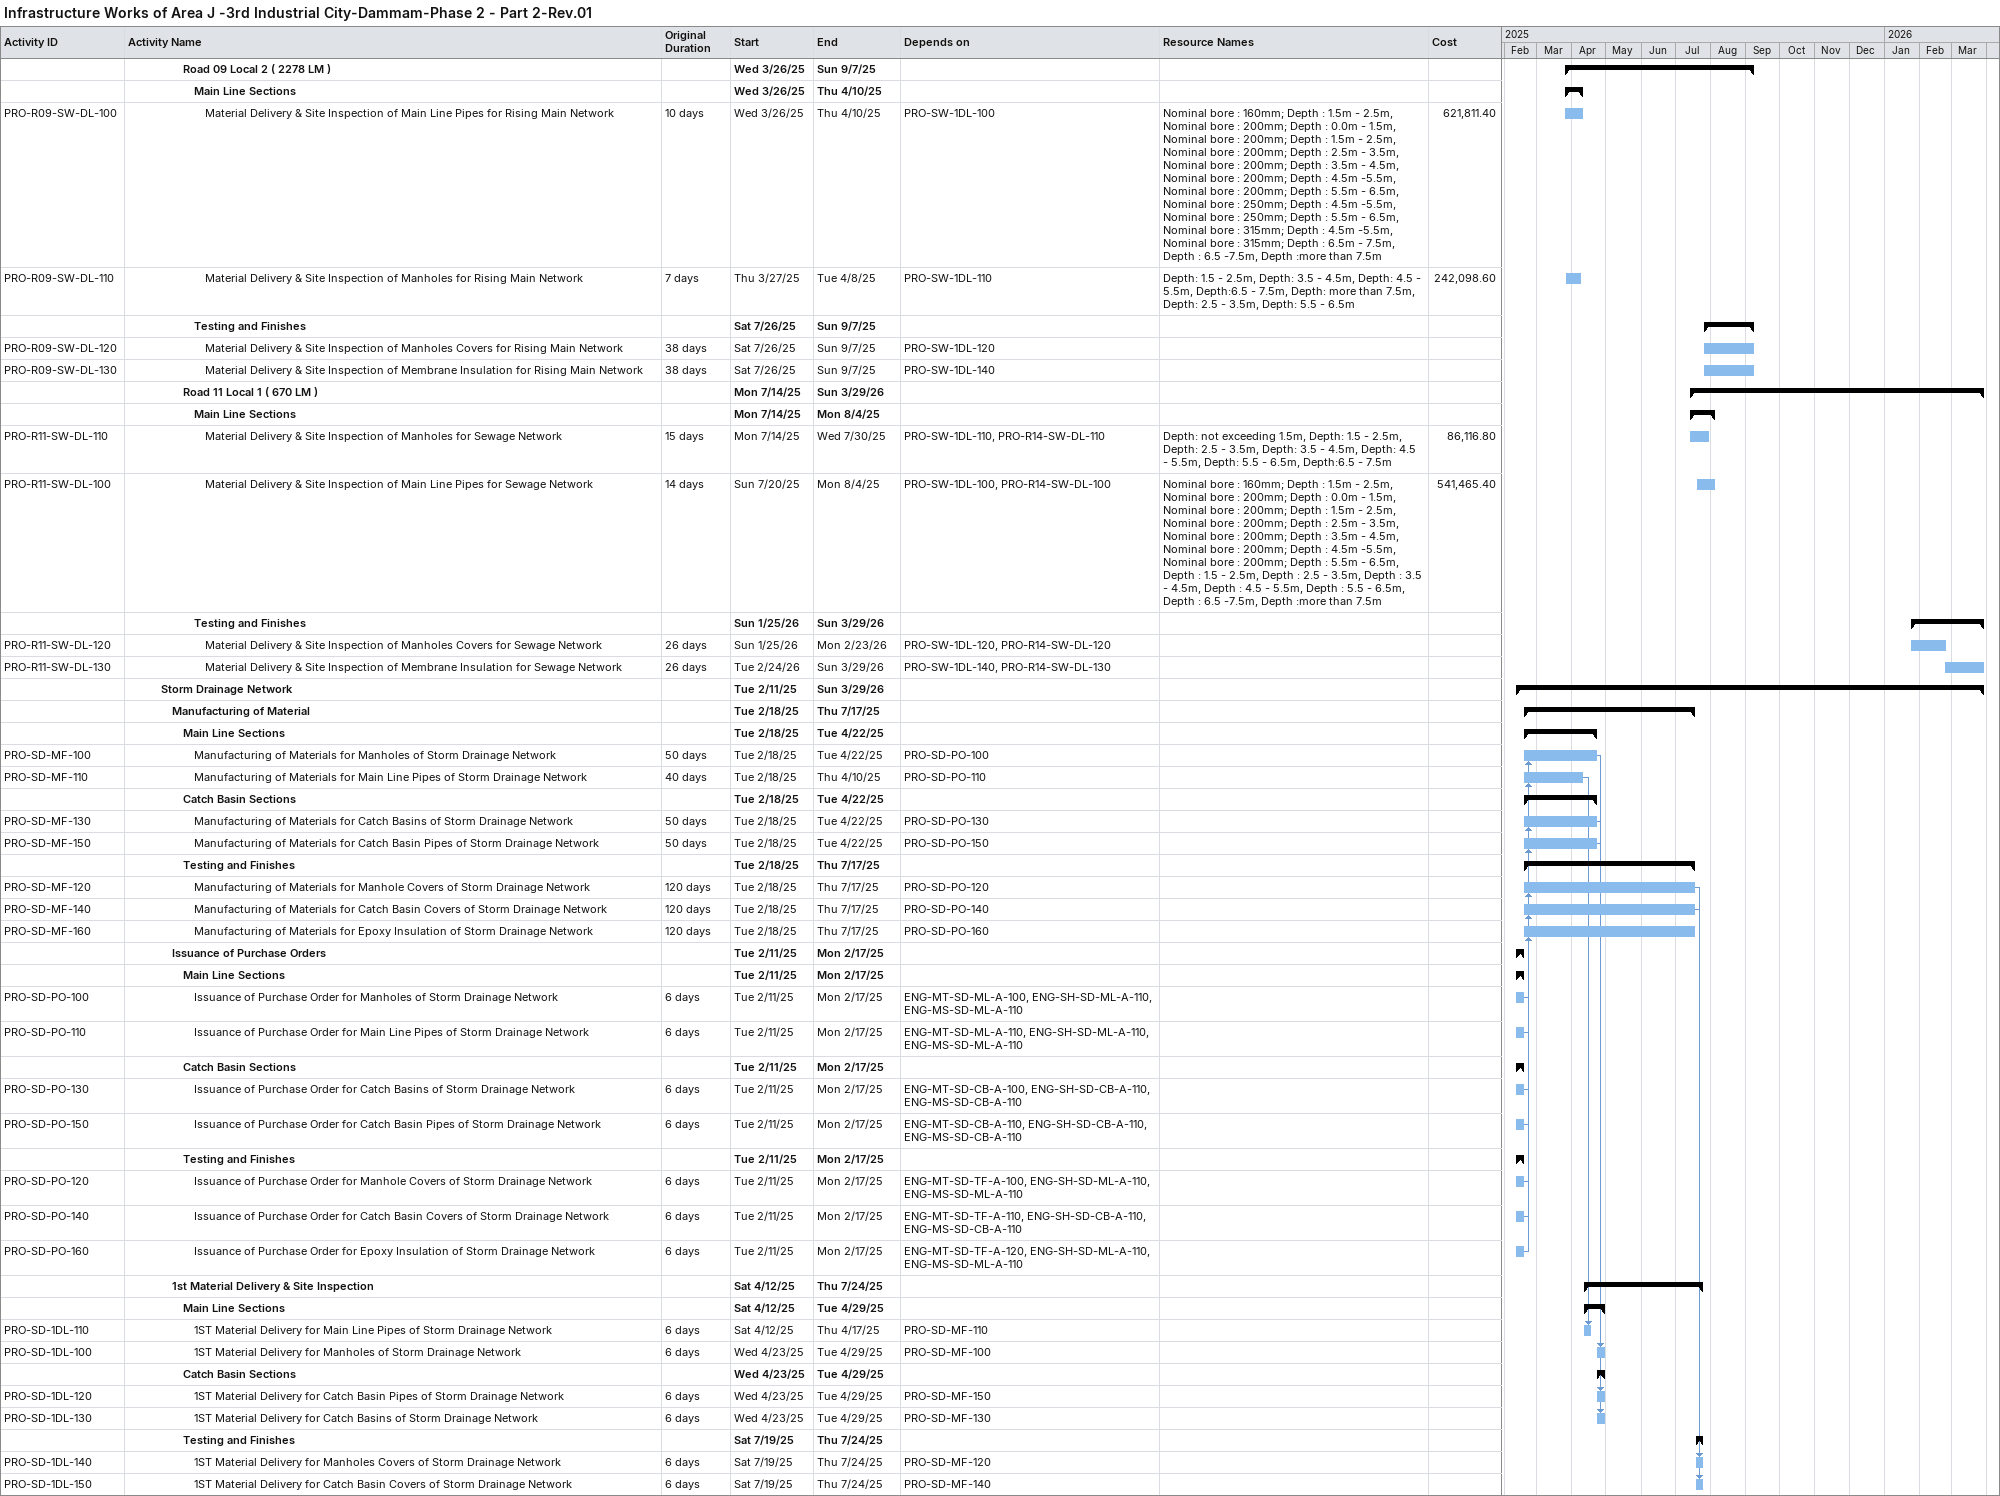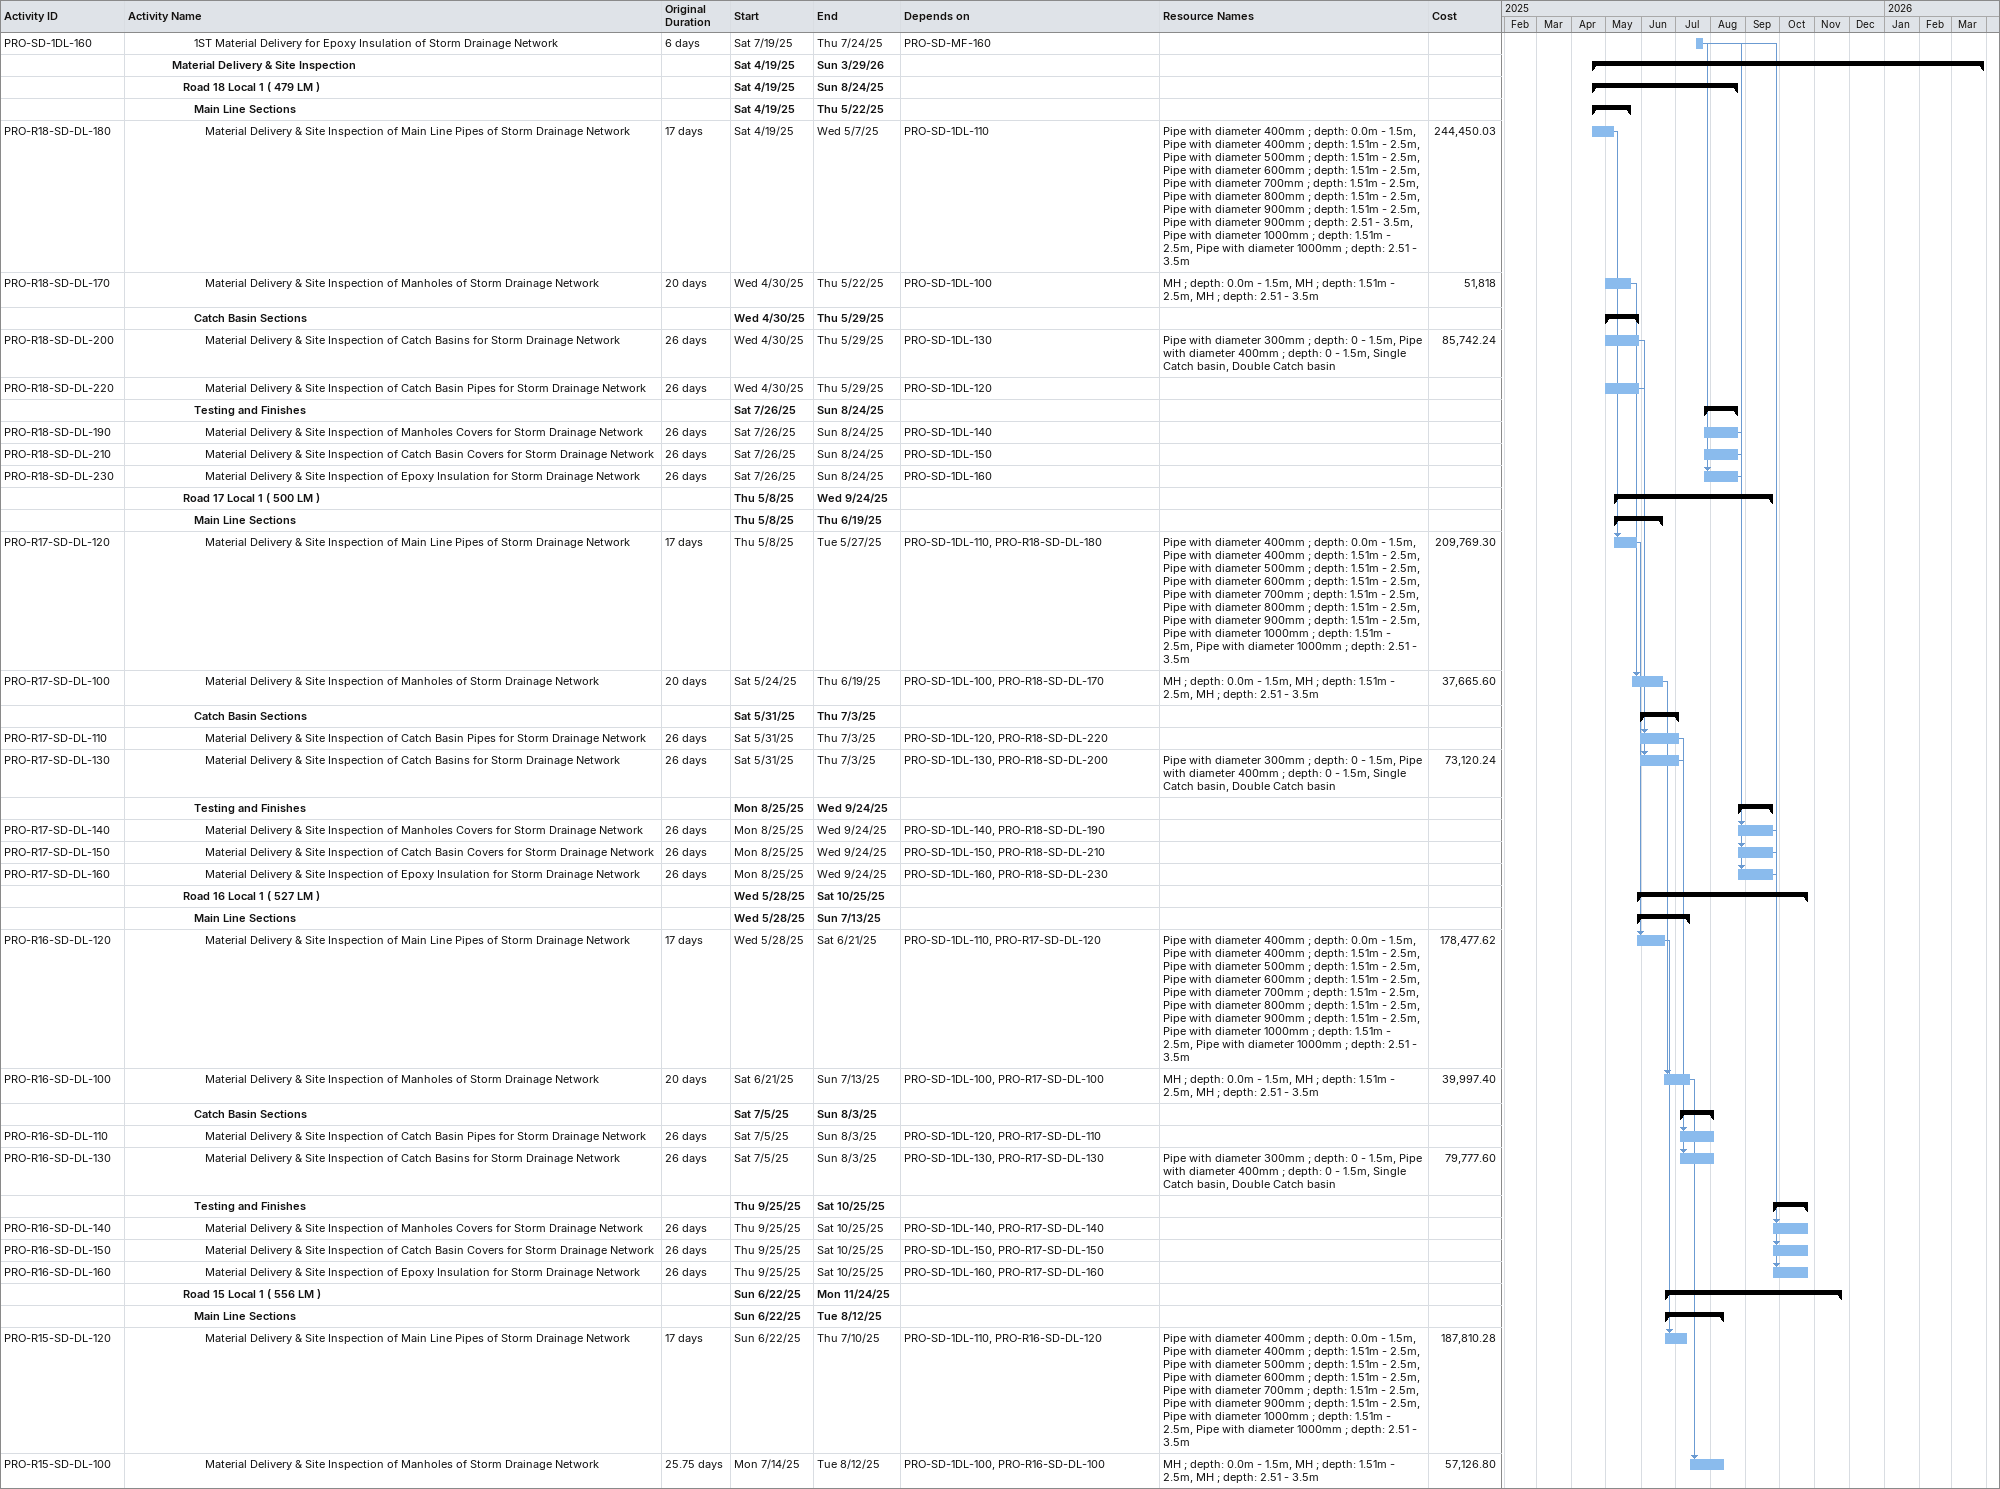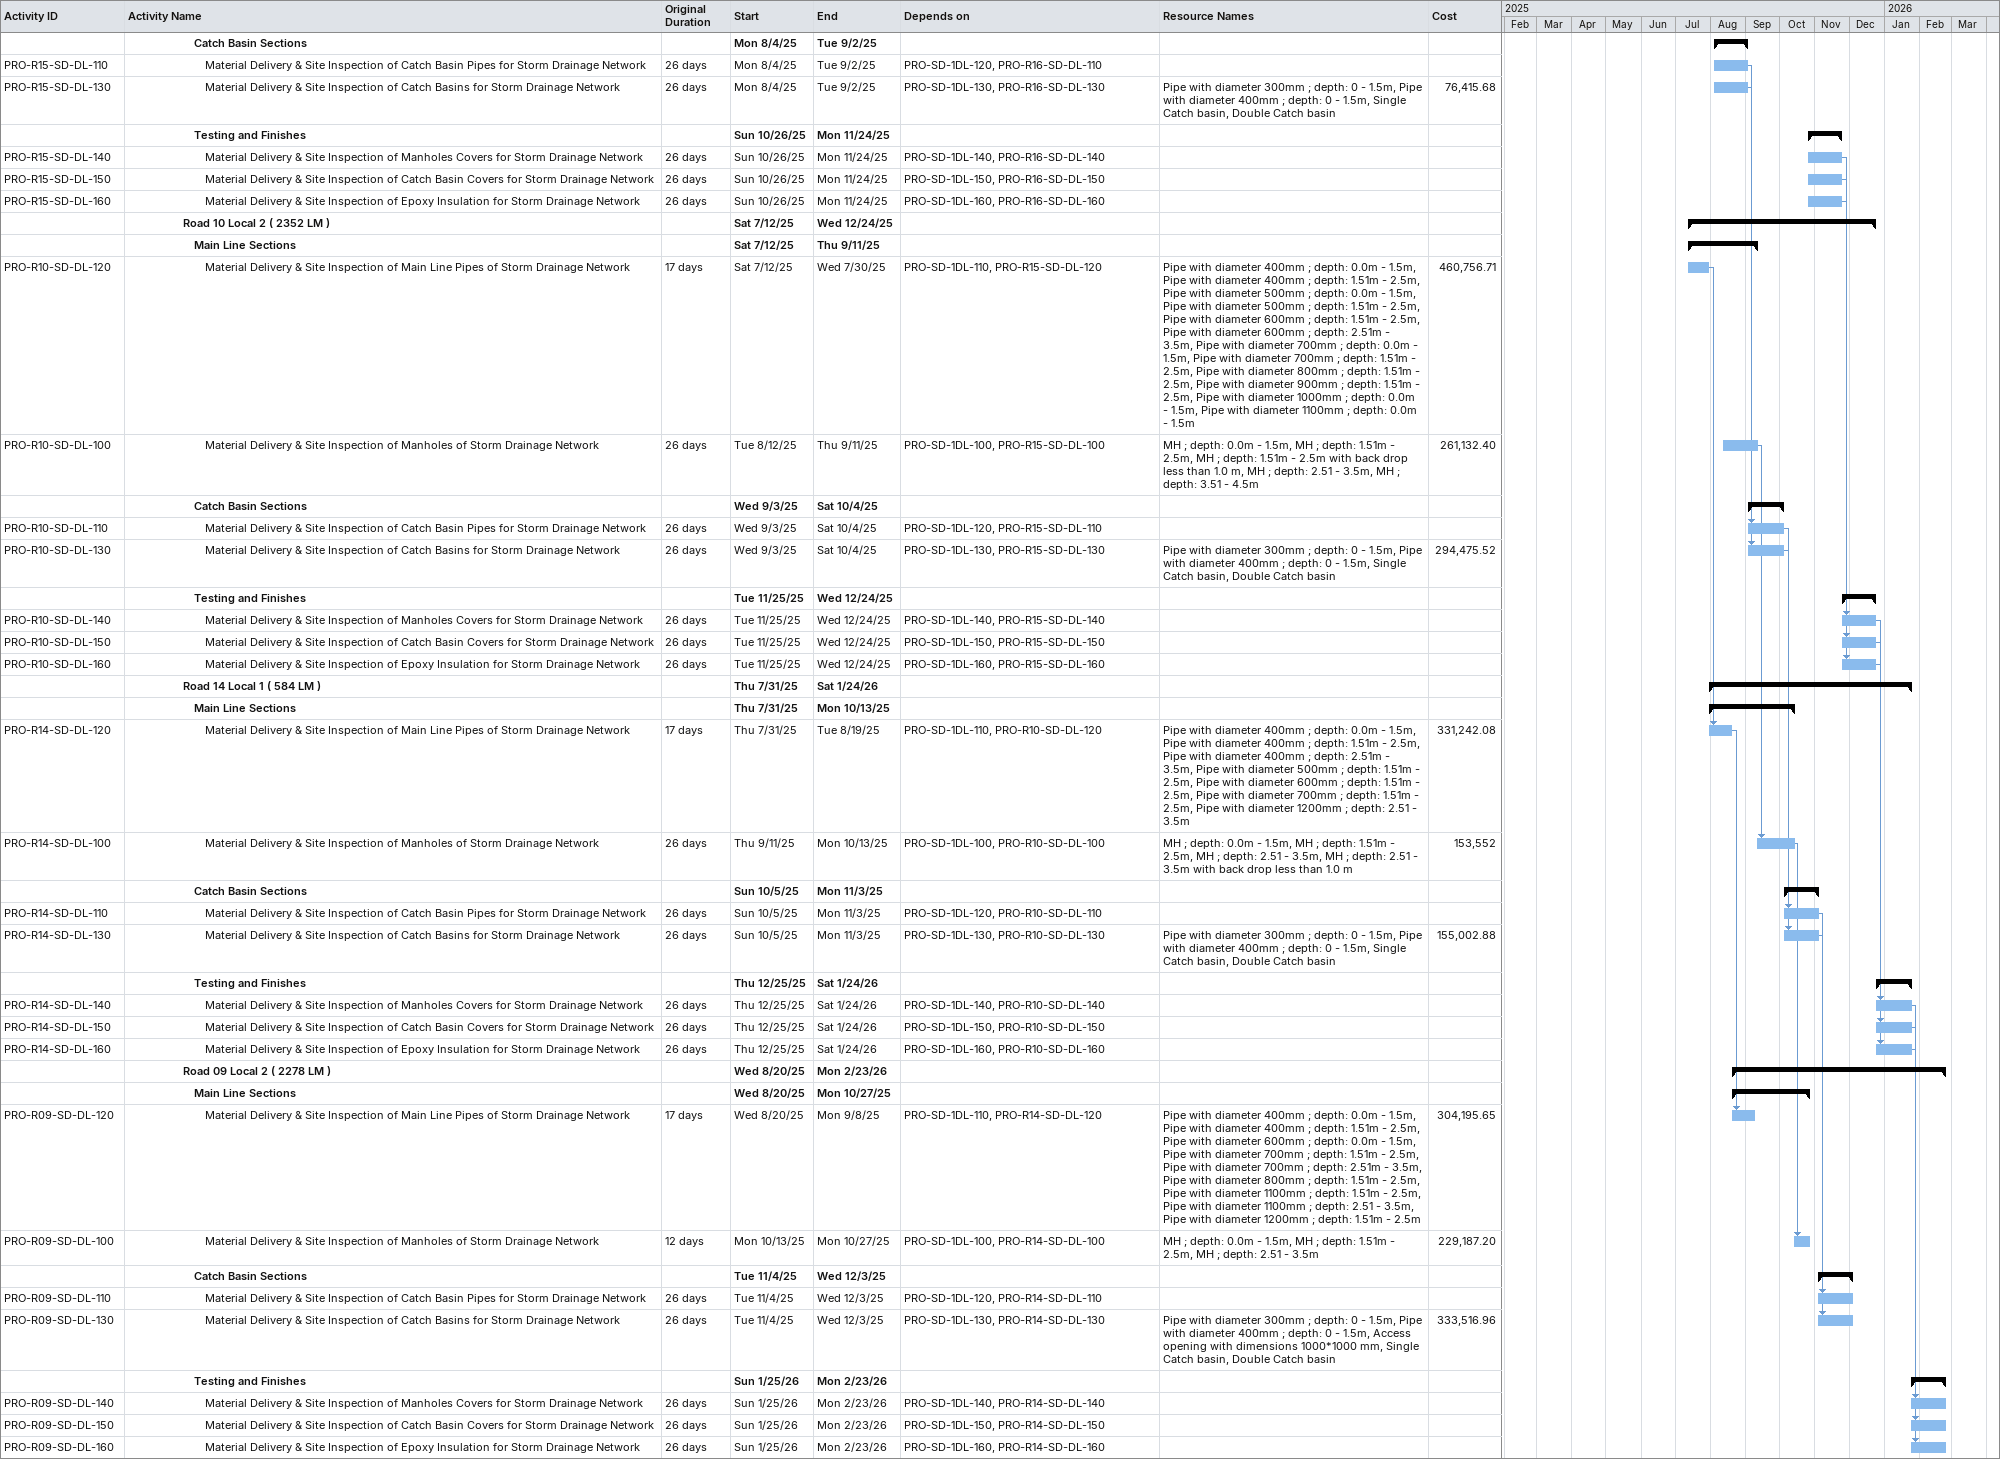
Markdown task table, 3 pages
Infrastructure Works of Area J -3rd Industrial City-Dammam-Phase 2 - Part 2-Rev.01

| ID | Level | Task | Original duration | Start | Finish | Predecessors | Resources | Cost |
|---|---|---|---|---|---|---|---|---|
|  | 6 | **Road 09 Local 2 ( 2278 LM )** |  | 2025-03-26 | 2025-09-07 |  |  |  |
|  | 7 | **Main Line Sections** |  | 2025-03-26 | 2025-04-10 |  |  |  |
| PRO-R09-SW-DL-100 | 8 | Material Delivery & Site Inspection of Main Line Pipes for Rising Main Network | 10d | 2025-03-26 | 2025-04-10 | PRO-SW-1DL-100 | Nominal bore : 160mm; Depth : 1.5m - 2.5m, Nominal bore : 200mm; Depth : 0.0m - 1.5m, Nominal bore : 200mm; Depth : 1.5m - 2.5m, Nominal bore : 200mm; Depth : 2.5m - 3.5m, Nominal bore : 200mm; Depth : 3.5m - 4.5m, Nominal bore : 200mm; Depth : 4.5m -5.5m, Nominal bore : 200mm; Depth : 5.5m - 6.5m, Nominal bore : 250mm; Depth : 4.5m -5.5m, Nominal bore : 250mm; Depth : 5.5m - 6.5m, Nominal bore : 315mm; Depth : 4.5m -5.5m, Nominal bore : 315mm; Depth : 6.5m - 7.5m, Depth : 6.5 -7.5m, Depth :more than 7.5m | 621811.40 |
| PRO-R09-SW-DL-110 | 8 | Material Delivery & Site Inspection of Manholes for Rising Main Network | 7d | 2025-03-27 | 2025-04-08 | PRO-SW-1DL-110 | Depth: 1.5 - 2.5m, Depth: 3.5 - 4.5m, Depth: 4.5 - 5.5m, Depth:6.5 - 7.5m, Depth: more than 7.5m, Depth: 2.5 - 3.5m, Depth: 5.5 - 6.5m | 242098.60 |
|  | 7 | **Testing and Finishes** |  | 2025-07-26 | 2025-09-07 |  |  |  |
| PRO-R09-SW-DL-120 | 8 | Material Delivery & Site Inspection of Manholes Covers for Rising Main Network | 38d | 2025-07-26 | 2025-09-07 | PRO-SW-1DL-120 |  |  |
| PRO-R09-SW-DL-130 | 8 | Material Delivery & Site Inspection of Membrane Insulation for Rising Main Network | 38d | 2025-07-26 | 2025-09-07 | PRO-SW-1DL-140 |  |  |
|  | 6 | **Road 11 Local 1 ( 670 LM )** |  | 2025-07-14 | 2026-03-29 |  |  |  |
|  | 7 | **Main Line Sections** |  | 2025-07-14 | 2025-08-04 |  |  |  |
| PRO-R11-SW-DL-110 | 8 | Material Delivery & Site Inspection of Manholes for Sewage Network | 15d | 2025-07-14 | 2025-07-30 | PRO-SW-1DL-110, PRO-R14-SW-DL-110 | Depth: not exceeding 1.5m, Depth: 1.5 - 2.5m, Depth: 2.5 - 3.5m, Depth: 3.5 - 4.5m, Depth: 4.5 - 5.5m, Depth: 5.5 - 6.5m, Depth:6.5 - 7.5m | 86116.80 |
| PRO-R11-SW-DL-100 | 8 | Material Delivery & Site Inspection of Main Line Pipes for Sewage Network | 14d | 2025-07-20 | 2025-08-04 | PRO-SW-1DL-100, PRO-R14-SW-DL-100 | Nominal bore : 160mm; Depth : 1.5m - 2.5m, Nominal bore : 200mm; Depth : 0.0m - 1.5m, Nominal bore : 200mm; Depth : 1.5m - 2.5m, Nominal bore : 200mm; Depth : 2.5m - 3.5m, Nominal bore : 200mm; Depth : 3.5m - 4.5m, Nominal bore : 200mm; Depth : 4.5m -5.5m, Nominal bore : 200mm; Depth : 5.5m - 6.5m, Depth : 1.5 - 2.5m, Depth : 2.5 - 3.5m, Depth : 3.5 - 4.5m, Depth : 4.5 - 5.5m, Depth : 5.5 - 6.5m, Depth : 6.5 -7.5m, Depth :more than 7.5m | 541465.40 |
|  | 7 | **Testing and Finishes** |  | 2026-01-25 | 2026-03-29 |  |  |  |
| PRO-R11-SW-DL-120 | 8 | Material Delivery & Site Inspection of Manholes Covers for Sewage Network | 26d | 2026-01-25 | 2026-02-23 | PRO-SW-1DL-120, PRO-R14-SW-DL-120 |  |  |
| PRO-R11-SW-DL-130 | 8 | Material Delivery & Site Inspection of Membrane Insulation for Sewage Network | 26d | 2026-02-24 | 2026-03-29 | PRO-SW-1DL-140, PRO-R14-SW-DL-130 |  |  |
|  | 4 | **Storm Drainage Network** |  | 2025-02-11 | 2026-03-29 |  |  |  |
|  | 5 | **Manufacturing of Material** |  | 2025-02-18 | 2025-07-17 |  |  |  |
|  | 6 | **Main Line Sections** |  | 2025-02-18 | 2025-04-22 |  |  |  |
| PRO-SD-MF-100 | 7 | Manufacturing of Materials for Manholes of Storm Drainage Network | 50d | 2025-02-18 | 2025-04-22 | PRO-SD-PO-100 |  |  |
| PRO-SD-MF-110 | 7 | Manufacturing of Materials for Main Line Pipes of Storm Drainage Network | 40d | 2025-02-18 | 2025-04-10 | PRO-SD-PO-110 |  |  |
|  | 6 | **Catch Basin Sections** |  | 2025-02-18 | 2025-04-22 |  |  |  |
| PRO-SD-MF-130 | 7 | Manufacturing of Materials for Catch Basins of Storm Drainage Network | 50d | 2025-02-18 | 2025-04-22 | PRO-SD-PO-130 |  |  |
| PRO-SD-MF-150 | 7 | Manufacturing of Materials for Catch Basin Pipes of Storm Drainage Network | 50d | 2025-02-18 | 2025-04-22 | PRO-SD-PO-150 |  |  |
|  | 6 | **Testing and Finishes** |  | 2025-02-18 | 2025-07-17 |  |  |  |
| PRO-SD-MF-120 | 7 | Manufacturing of Materials for Manhole Covers of Storm Drainage Network | 120d | 2025-02-18 | 2025-07-17 | PRO-SD-PO-120 |  |  |
| PRO-SD-MF-140 | 7 | Manufacturing of Materials for Catch Basin Covers of Storm Drainage Network | 120d | 2025-02-18 | 2025-07-17 | PRO-SD-PO-140 |  |  |
| PRO-SD-MF-160 | 7 | Manufacturing of Materials for Epoxy Insulation of Storm Drainage Network | 120d | 2025-02-18 | 2025-07-17 | PRO-SD-PO-160 |  |  |
|  | 5 | **Issuance of Purchase Orders** |  | 2025-02-11 | 2025-02-17 |  |  |  |
|  | 6 | **Main Line Sections** |  | 2025-02-11 | 2025-02-17 |  |  |  |
| PRO-SD-PO-100 | 7 | Issuance of Purchase Order for Manholes of Storm Drainage Network | 6d | 2025-02-11 | 2025-02-17 | ENG-MT-SD-ML-A-100, ENG-SH-SD-ML-A-110, ENG-MS-SD-ML-A-110 |  |  |
| PRO-SD-PO-110 | 7 | Issuance of Purchase Order for Main Line Pipes of Storm Drainage Network | 6d | 2025-02-11 | 2025-02-17 | ENG-MT-SD-ML-A-110, ENG-SH-SD-ML-A-110, ENG-MS-SD-ML-A-110 |  |  |
|  | 6 | **Catch Basin Sections** |  | 2025-02-11 | 2025-02-17 |  |  |  |
| PRO-SD-PO-130 | 7 | Issuance of Purchase Order for Catch Basins of Storm Drainage Network | 6d | 2025-02-11 | 2025-02-17 | ENG-MT-SD-CB-A-100, ENG-SH-SD-CB-A-110, ENG-MS-SD-CB-A-110 |  |  |
| PRO-SD-PO-150 | 7 | Issuance of Purchase Order for Catch Basin Pipes of Storm Drainage Network | 6d | 2025-02-11 | 2025-02-17 | ENG-MT-SD-CB-A-110, ENG-SH-SD-CB-A-110, ENG-MS-SD-CB-A-110 |  |  |
|  | 6 | **Testing and Finishes** |  | 2025-02-11 | 2025-02-17 |  |  |  |
| PRO-SD-PO-120 | 7 | Issuance of Purchase Order for Manhole Covers of Storm Drainage Network | 6d | 2025-02-11 | 2025-02-17 | ENG-MT-SD-TF-A-100, ENG-SH-SD-ML-A-110, ENG-MS-SD-ML-A-110 |  |  |
| PRO-SD-PO-140 | 7 | Issuance of Purchase Order for Catch Basin Covers of Storm Drainage Network | 6d | 2025-02-11 | 2025-02-17 | ENG-MT-SD-TF-A-110, ENG-SH-SD-CB-A-110, ENG-MS-SD-CB-A-110 |  |  |
| PRO-SD-PO-160 | 7 | Issuance of Purchase Order for Epoxy Insulation of Storm Drainage Network | 6d | 2025-02-11 | 2025-02-17 | ENG-MT-SD-TF-A-120, ENG-SH-SD-ML-A-110, ENG-MS-SD-ML-A-110 |  |  |
|  | 5 | **1st Material Delivery & Site Inspection** |  | 2025-04-12 | 2025-07-24 |  |  |  |
|  | 6 | **Main Line Sections** |  | 2025-04-12 | 2025-04-29 |  |  |  |
| PRO-SD-1DL-110 | 7 | 1ST Material Delivery for Main Line Pipes of Storm Drainage Network | 6d | 2025-04-12 | 2025-04-17 | PRO-SD-MF-110 |  |  |
| PRO-SD-1DL-100 | 7 | 1ST Material Delivery for Manholes of Storm Drainage Network | 6d | 2025-04-23 | 2025-04-29 | PRO-SD-MF-100 |  |  |
|  | 6 | **Catch Basin Sections** |  | 2025-04-23 | 2025-04-29 |  |  |  |
| PRO-SD-1DL-120 | 7 | 1ST Material Delivery for Catch Basin Pipes of Storm Drainage Network | 6d | 2025-04-23 | 2025-04-29 | PRO-SD-MF-150 |  |  |
| PRO-SD-1DL-130 | 7 | 1ST Material Delivery for Catch Basins of Storm Drainage Network | 6d | 2025-04-23 | 2025-04-29 | PRO-SD-MF-130 |  |  |
|  | 6 | **Testing and Finishes** |  | 2025-07-19 | 2025-07-24 |  |  |  |
| PRO-SD-1DL-140 | 7 | 1ST Material Delivery for Manholes Covers of Storm Drainage Network | 6d | 2025-07-19 | 2025-07-24 | PRO-SD-MF-120 |  |  |
| PRO-SD-1DL-150 | 7 | 1ST Material Delivery for Catch Basin Covers of Storm Drainage Network | 6d | 2025-07-19 | 2025-07-24 | PRO-SD-MF-140 |  |  |
| PRO-SD-1DL-160 | 7 | 1ST Material Delivery for Epoxy Insulation of Storm Drainage Network | 6d | 2025-07-19 | 2025-07-24 | PRO-SD-MF-160 |  |  |
|  | 5 | **Material Delivery & Site Inspection** |  | 2025-04-19 | 2026-03-29 |  |  |  |
|  | 6 | **Road 18 Local 1 ( 479 LM )** |  | 2025-04-19 | 2025-08-24 |  |  |  |
|  | 7 | **Main Line Sections** |  | 2025-04-19 | 2025-05-22 |  |  |  |
| PRO-R18-SD-DL-180 | 8 | Material Delivery & Site Inspection of Main Line Pipes of Storm Drainage Network | 17d | 2025-04-19 | 2025-05-07 | PRO-SD-1DL-110 | Pipe with diameter 400mm ; depth: 0.0m - 1.5m, Pipe with diameter 400mm ; depth: 1.51m - 2.5m, Pipe with diameter 500mm ; depth: 1.51m - 2.5m, Pipe with diameter 600mm ; depth: 1.51m - 2.5m, Pipe with diameter 700mm ; depth: 1.51m - 2.5m, Pipe with diameter 800mm ; depth: 1.51m - 2.5m, Pipe with diameter 900mm ; depth: 1.51m - 2.5m, Pipe with diameter 900mm ; depth: 2.51 - 3.5m, Pipe with diameter 1000mm ; depth: 1.51m - 2.5m, Pipe with diameter 1000mm ; depth: 2.51 - 3.5m | 244450.03 |
| PRO-R18-SD-DL-170 | 8 | Material Delivery & Site Inspection of Manholes of Storm Drainage Network | 20d | 2025-04-30 | 2025-05-22 | PRO-SD-1DL-100 | MH ; depth: 0.0m - 1.5m, MH ; depth: 1.51m - 2.5m, MH ; depth: 2.51 - 3.5m | 51818 |
|  | 7 | **Catch Basin Sections** |  | 2025-04-30 | 2025-05-29 |  |  |  |
| PRO-R18-SD-DL-200 | 8 | Material Delivery & Site Inspection of Catch Basins for Storm Drainage Network | 26d | 2025-04-30 | 2025-05-29 | PRO-SD-1DL-130 | Pipe with diameter 300mm ; depth: 0 - 1.5m, Pipe with diameter 400mm ; depth: 0 - 1.5m, Single Catch basin, Double Catch basin | 85742.24 |
| PRO-R18-SD-DL-220 | 8 | Material Delivery & Site Inspection of Catch Basin Pipes for Storm Drainage Network | 26d | 2025-04-30 | 2025-05-29 | PRO-SD-1DL-120 |  |  |
|  | 7 | **Testing and Finishes** |  | 2025-07-26 | 2025-08-24 |  |  |  |
| PRO-R18-SD-DL-190 | 8 | Material Delivery & Site Inspection of Manholes Covers for Storm Drainage Network | 26d | 2025-07-26 | 2025-08-24 | PRO-SD-1DL-140 |  |  |
| PRO-R18-SD-DL-210 | 8 | Material Delivery & Site Inspection of Catch Basin Covers for Storm Drainage Network | 26d | 2025-07-26 | 2025-08-24 | PRO-SD-1DL-150 |  |  |
| PRO-R18-SD-DL-230 | 8 | Material Delivery & Site Inspection of Epoxy Insulation for Storm Drainage Network | 26d | 2025-07-26 | 2025-08-24 | PRO-SD-1DL-160 |  |  |
|  | 6 | **Road 17 Local 1 ( 500 LM )** |  | 2025-05-08 | 2025-09-24 |  |  |  |
|  | 7 | **Main Line Sections** |  | 2025-05-08 | 2025-06-19 |  |  |  |
| PRO-R17-SD-DL-120 | 8 | Material Delivery & Site Inspection of Main Line Pipes of Storm Drainage Network | 17d | 2025-05-08 | 2025-05-27 | PRO-SD-1DL-110, PRO-R18-SD-DL-180 | Pipe with diameter 400mm ; depth: 0.0m - 1.5m, Pipe with diameter 400mm ; depth: 1.51m - 2.5m, Pipe with diameter 500mm ; depth: 1.51m - 2.5m, Pipe with diameter 600mm ; depth: 1.51m - 2.5m, Pipe with diameter 700mm ; depth: 1.51m - 2.5m, Pipe with diameter 800mm ; depth: 1.51m - 2.5m, Pipe with diameter 900mm ; depth: 1.51m - 2.5m, Pipe with diameter 1000mm ; depth: 1.51m - 2.5m, Pipe with diameter 1000mm ; depth: 2.51 - 3.5m | 209769.30 |
| PRO-R17-SD-DL-100 | 8 | Material Delivery & Site Inspection of Manholes of Storm Drainage Network | 20d | 2025-05-24 | 2025-06-19 | PRO-SD-1DL-100, PRO-R18-SD-DL-170 | MH ; depth: 0.0m - 1.5m, MH ; depth: 1.51m - 2.5m, MH ; depth: 2.51 - 3.5m | 37665.60 |
|  | 7 | **Catch Basin Sections** |  | 2025-05-31 | 2025-07-03 |  |  |  |
| PRO-R17-SD-DL-110 | 8 | Material Delivery & Site Inspection of Catch Basin Pipes for Storm Drainage Network | 26d | 2025-05-31 | 2025-07-03 | PRO-SD-1DL-120, PRO-R18-SD-DL-220 |  |  |
| PRO-R17-SD-DL-130 | 8 | Material Delivery & Site Inspection of Catch Basins for Storm Drainage Network | 26d | 2025-05-31 | 2025-07-03 | PRO-SD-1DL-130, PRO-R18-SD-DL-200 | Pipe with diameter 300mm ; depth: 0 - 1.5m, Pipe with diameter 400mm ; depth: 0 - 1.5m, Single Catch basin, Double Catch basin | 73120.24 |
|  | 7 | **Testing and Finishes** |  | 2025-08-25 | 2025-09-24 |  |  |  |
| PRO-R17-SD-DL-140 | 8 | Material Delivery & Site Inspection of Manholes Covers for Storm Drainage Network | 26d | 2025-08-25 | 2025-09-24 | PRO-SD-1DL-140, PRO-R18-SD-DL-190 |  |  |
| PRO-R17-SD-DL-150 | 8 | Material Delivery & Site Inspection of Catch Basin Covers for Storm Drainage Network | 26d | 2025-08-25 | 2025-09-24 | PRO-SD-1DL-150, PRO-R18-SD-DL-210 |  |  |
| PRO-R17-SD-DL-160 | 8 | Material Delivery & Site Inspection of Epoxy Insulation for Storm Drainage Network | 26d | 2025-08-25 | 2025-09-24 | PRO-SD-1DL-160, PRO-R18-SD-DL-230 |  |  |
|  | 6 | **Road 16 Local 1 ( 527 LM )** |  | 2025-05-28 | 2025-10-25 |  |  |  |
|  | 7 | **Main Line Sections** |  | 2025-05-28 | 2025-07-13 |  |  |  |
| PRO-R16-SD-DL-120 | 8 | Material Delivery & Site Inspection of Main Line Pipes of Storm Drainage Network | 17d | 2025-05-28 | 2025-06-21 | PRO-SD-1DL-110, PRO-R17-SD-DL-120 | Pipe with diameter 400mm ; depth: 0.0m - 1.5m, Pipe with diameter 400mm ; depth: 1.51m - 2.5m, Pipe with diameter 500mm ; depth: 1.51m - 2.5m, Pipe with diameter 600mm ; depth: 1.51m - 2.5m, Pipe with diameter 700mm ; depth: 1.51m - 2.5m, Pipe with diameter 800mm ; depth: 1.51m - 2.5m, Pipe with diameter 900mm ; depth: 1.51m - 2.5m, Pipe with diameter 1000mm ; depth: 1.51m - 2.5m, Pipe with diameter 1000mm ; depth: 2.51 - 3.5m | 178477.62 |
| PRO-R16-SD-DL-100 | 8 | Material Delivery & Site Inspection of Manholes of Storm Drainage Network | 20d | 2025-06-21 | 2025-07-13 | PRO-SD-1DL-100, PRO-R17-SD-DL-100 | MH ; depth: 0.0m - 1.5m, MH ; depth: 1.51m - 2.5m, MH ; depth: 2.51 - 3.5m | 39997.40 |
|  | 7 | **Catch Basin Sections** |  | 2025-07-05 | 2025-08-03 |  |  |  |
| PRO-R16-SD-DL-110 | 8 | Material Delivery & Site Inspection of Catch Basin Pipes for Storm Drainage Network | 26d | 2025-07-05 | 2025-08-03 | PRO-SD-1DL-120, PRO-R17-SD-DL-110 |  |  |
| PRO-R16-SD-DL-130 | 8 | Material Delivery & Site Inspection of Catch Basins for Storm Drainage Network | 26d | 2025-07-05 | 2025-08-03 | PRO-SD-1DL-130, PRO-R17-SD-DL-130 | Pipe with diameter 300mm ; depth: 0 - 1.5m, Pipe with diameter 400mm ; depth: 0 - 1.5m, Single Catch basin, Double Catch basin | 79777.60 |
|  | 7 | **Testing and Finishes** |  | 2025-09-25 | 2025-10-25 |  |  |  |
| PRO-R16-SD-DL-140 | 8 | Material Delivery & Site Inspection of Manholes Covers for Storm Drainage Network | 26d | 2025-09-25 | 2025-10-25 | PRO-SD-1DL-140, PRO-R17-SD-DL-140 |  |  |
| PRO-R16-SD-DL-150 | 8 | Material Delivery & Site Inspection of Catch Basin Covers for Storm Drainage Network | 26d | 2025-09-25 | 2025-10-25 | PRO-SD-1DL-150, PRO-R17-SD-DL-150 |  |  |
| PRO-R16-SD-DL-160 | 8 | Material Delivery & Site Inspection of Epoxy Insulation for Storm Drainage Network | 26d | 2025-09-25 | 2025-10-25 | PRO-SD-1DL-160, PRO-R17-SD-DL-160 |  |  |
|  | 6 | **Road 15 Local 1 ( 556 LM )** |  | 2025-06-22 | 2025-11-24 |  |  |  |
|  | 7 | **Main Line Sections** |  | 2025-06-22 | 2025-08-12 |  |  |  |
| PRO-R15-SD-DL-120 | 8 | Material Delivery & Site Inspection of Main Line Pipes of Storm Drainage Network | 17d | 2025-06-22 | 2025-07-10 | PRO-SD-1DL-110, PRO-R16-SD-DL-120 | Pipe with diameter 400mm ; depth: 0.0m - 1.5m, Pipe with diameter 400mm ; depth: 1.51m - 2.5m, Pipe with diameter 500mm ; depth: 1.51m - 2.5m, Pipe with diameter 600mm ; depth: 1.51m - 2.5m, Pipe with diameter 700mm ; depth: 1.51m - 2.5m, Pipe with diameter 900mm ; depth: 1.51m - 2.5m, Pipe with diameter 1000mm ; depth: 1.51m - 2.5m, Pipe with diameter 1000mm ; depth: 2.51 - 3.5m | 187810.28 |
| PRO-R15-SD-DL-100 | 8 | Material Delivery & Site Inspection of Manholes of Storm Drainage Network | 25.75d | 2025-07-14 | 2025-08-12 | PRO-SD-1DL-100, PRO-R16-SD-DL-100 | MH ; depth: 0.0m - 1.5m, MH ; depth: 1.51m - 2.5m, MH ; depth: 2.51 - 3.5m | 57126.80 |
|  | 7 | **Catch Basin Sections** |  | 2025-08-04 | 2025-09-02 |  |  |  |
| PRO-R15-SD-DL-110 | 8 | Material Delivery & Site Inspection of Catch Basin Pipes for Storm Drainage Network | 26d | 2025-08-04 | 2025-09-02 | PRO-SD-1DL-120, PRO-R16-SD-DL-110 |  |  |
| PRO-R15-SD-DL-130 | 8 | Material Delivery & Site Inspection of Catch Basins for Storm Drainage Network | 26d | 2025-08-04 | 2025-09-02 | PRO-SD-1DL-130, PRO-R16-SD-DL-130 | Pipe with diameter 300mm ; depth: 0 - 1.5m, Pipe with diameter 400mm ; depth: 0 - 1.5m, Single Catch basin, Double Catch basin | 76415.68 |
|  | 7 | **Testing and Finishes** |  | 2025-10-26 | 2025-11-24 |  |  |  |
| PRO-R15-SD-DL-140 | 8 | Material Delivery & Site Inspection of Manholes Covers for Storm Drainage Network | 26d | 2025-10-26 | 2025-11-24 | PRO-SD-1DL-140, PRO-R16-SD-DL-140 |  |  |
| PRO-R15-SD-DL-150 | 8 | Material Delivery & Site Inspection of Catch Basin Covers for Storm Drainage Network | 26d | 2025-10-26 | 2025-11-24 | PRO-SD-1DL-150, PRO-R16-SD-DL-150 |  |  |
| PRO-R15-SD-DL-160 | 8 | Material Delivery & Site Inspection of Epoxy Insulation for Storm Drainage Network | 26d | 2025-10-26 | 2025-11-24 | PRO-SD-1DL-160, PRO-R16-SD-DL-160 |  |  |
|  | 6 | **Road 10 Local 2 ( 2352 LM )** |  | 2025-07-12 | 2025-12-24 |  |  |  |
|  | 7 | **Main Line Sections** |  | 2025-07-12 | 2025-09-11 |  |  |  |
| PRO-R10-SD-DL-120 | 8 | Material Delivery & Site Inspection of Main Line Pipes of Storm Drainage Network | 17d | 2025-07-12 | 2025-07-30 | PRO-SD-1DL-110, PRO-R15-SD-DL-120 | Pipe with diameter 400mm ; depth: 0.0m - 1.5m, Pipe with diameter 400mm ; depth: 1.51m - 2.5m, Pipe with diameter 500mm ; depth: 0.0m - 1.5m, Pipe with diameter 500mm ; depth: 1.51m - 2.5m, Pipe with diameter 600mm ; depth: 1.51m - 2.5m, Pipe with diameter 600mm ; depth: 2.51m - 3.5m, Pipe with diameter 700mm ; depth: 0.0m - 1.5m, Pipe with diameter 700mm ; depth: 1.51m - 2.5m, Pipe with diameter 800mm ; depth: 1.51m - 2.5m, Pipe with diameter 900mm ; depth: 1.51m - 2.5m, Pipe with diameter 1000mm ; depth: 0.0m - 1.5m, Pipe with diameter 1100mm ; depth: 0.0m - 1.5m | 460756.71 |
| PRO-R10-SD-DL-100 | 8 | Material Delivery & Site Inspection of Manholes of Storm Drainage Network | 26d | 2025-08-12 | 2025-09-11 | PRO-SD-1DL-100, PRO-R15-SD-DL-100 | MH ; depth: 0.0m - 1.5m, MH ; depth: 1.51m - 2.5m, MH ; depth: 1.51m - 2.5m with back drop less than 1.0 m, MH ; depth: 2.51 - 3.5m, MH ; depth: 3.51 - 4.5m | 261132.40 |
|  | 7 | **Catch Basin Sections** |  | 2025-09-03 | 2025-10-04 |  |  |  |
| PRO-R10-SD-DL-110 | 8 | Material Delivery & Site Inspection of Catch Basin Pipes for Storm Drainage Network | 26d | 2025-09-03 | 2025-10-04 | PRO-SD-1DL-120, PRO-R15-SD-DL-110 |  |  |
| PRO-R10-SD-DL-130 | 8 | Material Delivery & Site Inspection of Catch Basins for Storm Drainage Network | 26d | 2025-09-03 | 2025-10-04 | PRO-SD-1DL-130, PRO-R15-SD-DL-130 | Pipe with diameter 300mm ; depth: 0 - 1.5m, Pipe with diameter 400mm ; depth: 0 - 1.5m, Single Catch basin, Double Catch basin | 294475.52 |
|  | 7 | **Testing and Finishes** |  | 2025-11-25 | 2025-12-24 |  |  |  |
| PRO-R10-SD-DL-140 | 8 | Material Delivery & Site Inspection of Manholes Covers for Storm Drainage Network | 26d | 2025-11-25 | 2025-12-24 | PRO-SD-1DL-140, PRO-R15-SD-DL-140 |  |  |
| PRO-R10-SD-DL-150 | 8 | Material Delivery & Site Inspection of Catch Basin Covers for Storm Drainage Network | 26d | 2025-11-25 | 2025-12-24 | PRO-SD-1DL-150, PRO-R15-SD-DL-150 |  |  |
| PRO-R10-SD-DL-160 | 8 | Material Delivery & Site Inspection of Epoxy Insulation for Storm Drainage Network | 26d | 2025-11-25 | 2025-12-24 | PRO-SD-1DL-160, PRO-R15-SD-DL-160 |  |  |
|  | 6 | **Road 14 Local 1 ( 584 LM )** |  | 2025-07-31 | 2026-01-24 |  |  |  |
|  | 7 | **Main Line Sections** |  | 2025-07-31 | 2025-10-13 |  |  |  |
| PRO-R14-SD-DL-120 | 8 | Material Delivery & Site Inspection of Main Line Pipes of Storm Drainage Network | 17d | 2025-07-31 | 2025-08-19 | PRO-SD-1DL-110, PRO-R10-SD-DL-120 | Pipe with diameter 400mm ; depth: 0.0m - 1.5m, Pipe with diameter 400mm ; depth: 1.51m - 2.5m, Pipe with diameter 400mm ; depth: 2.51m - 3.5m, Pipe with diameter 500mm ; depth: 1.51m - 2.5m, Pipe with diameter 600mm ; depth: 1.51m - 2.5m, Pipe with diameter 700mm ; depth: 1.51m - 2.5m, Pipe with diameter 1200mm ; depth: 2.51 - 3.5m | 331242.08 |
| PRO-R14-SD-DL-100 | 8 | Material Delivery & Site Inspection of Manholes of Storm Drainage Network | 26d | 2025-09-11 | 2025-10-13 | PRO-SD-1DL-100, PRO-R10-SD-DL-100 | MH ; depth: 0.0m - 1.5m, MH ; depth: 1.51m - 2.5m, MH ; depth: 2.51 - 3.5m, MH ; depth: 2.51 - 3.5m with back drop less than 1.0 m | 153552 |
|  | 7 | **Catch Basin Sections** |  | 2025-10-05 | 2025-11-03 |  |  |  |
| PRO-R14-SD-DL-110 | 8 | Material Delivery & Site Inspection of Catch Basin Pipes for Storm Drainage Network | 26d | 2025-10-05 | 2025-11-03 | PRO-SD-1DL-120, PRO-R10-SD-DL-110 |  |  |
| PRO-R14-SD-DL-130 | 8 | Material Delivery & Site Inspection of Catch Basins for Storm Drainage Network | 26d | 2025-10-05 | 2025-11-03 | PRO-SD-1DL-130, PRO-R10-SD-DL-130 | Pipe with diameter 300mm ; depth: 0 - 1.5m, Pipe with diameter 400mm ; depth: 0 - 1.5m, Single Catch basin, Double Catch basin | 155002.88 |
|  | 7 | **Testing and Finishes** |  | 2025-12-25 | 2026-01-24 |  |  |  |
| PRO-R14-SD-DL-140 | 8 | Material Delivery & Site Inspection of Manholes Covers for Storm Drainage Network | 26d | 2025-12-25 | 2026-01-24 | PRO-SD-1DL-140, PRO-R10-SD-DL-140 |  |  |
| PRO-R14-SD-DL-150 | 8 | Material Delivery & Site Inspection of Catch Basin Covers for Storm Drainage Network | 26d | 2025-12-25 | 2026-01-24 | PRO-SD-1DL-150, PRO-R10-SD-DL-150 |  |  |
| PRO-R14-SD-DL-160 | 8 | Material Delivery & Site Inspection of Epoxy Insulation for Storm Drainage Network | 26d | 2025-12-25 | 2026-01-24 | PRO-SD-1DL-160, PRO-R10-SD-DL-160 |  |  |
|  | 6 | **Road 09 Local 2 ( 2278 LM )** |  | 2025-08-20 | 2026-02-23 |  |  |  |
|  | 7 | **Main Line Sections** |  | 2025-08-20 | 2025-10-27 |  |  |  |
| PRO-R09-SD-DL-120 | 8 | Material Delivery & Site Inspection of Main Line Pipes of Storm Drainage Network | 17d | 2025-08-20 | 2025-09-08 | PRO-SD-1DL-110, PRO-R14-SD-DL-120 | Pipe with diameter 400mm ; depth: 0.0m - 1.5m, Pipe with diameter 400mm ; depth: 1.51m - 2.5m, Pipe with diameter 600mm ; depth: 0.0m - 1.5m, Pipe with diameter 700mm ; depth: 1.51m - 2.5m, Pipe with diameter 700mm ; depth: 2.51m - 3.5m, Pipe with diameter 800mm ; depth: 1.51m - 2.5m, Pipe with diameter 1100mm ; depth: 1.51m - 2.5m, Pipe with diameter 1100mm ; depth: 2.51 - 3.5m, Pipe with diameter 1200mm ; depth: 1.51m - 2.5m | 304195.65 |
| PRO-R09-SD-DL-100 | 8 | Material Delivery & Site Inspection of Manholes of Storm Drainage Network | 12d | 2025-10-13 | 2025-10-27 | PRO-SD-1DL-100, PRO-R14-SD-DL-100 | MH ; depth: 0.0m - 1.5m, MH ; depth: 1.51m - 2.5m, MH ; depth: 2.51 - 3.5m | 229187.20 |
|  | 7 | **Catch Basin Sections** |  | 2025-11-04 | 2025-12-03 |  |  |  |
| PRO-R09-SD-DL-110 | 8 | Material Delivery & Site Inspection of Catch Basin Pipes for Storm Drainage Network | 26d | 2025-11-04 | 2025-12-03 | PRO-SD-1DL-120, PRO-R14-SD-DL-110 |  |  |
| PRO-R09-SD-DL-130 | 8 | Material Delivery & Site Inspection of Catch Basins for Storm Drainage Network | 26d | 2025-11-04 | 2025-12-03 | PRO-SD-1DL-130, PRO-R14-SD-DL-130 | Pipe with diameter 300mm ; depth: 0 - 1.5m, Pipe with diameter 400mm ; depth: 0 - 1.5m, Access opening with dimensions 1000*1000 mm, Single Catch basin, Double Catch basin | 333516.96 |
|  | 7 | **Testing and Finishes** |  | 2026-01-25 | 2026-02-23 |  |  |  |
| PRO-R09-SD-DL-140 | 8 | Material Delivery & Site Inspection of Manholes Covers for Storm Drainage Network | 26d | 2026-01-25 | 2026-02-23 | PRO-SD-1DL-140, PRO-R14-SD-DL-140 |  |  |
| PRO-R09-SD-DL-150 | 8 | Material Delivery & Site Inspection of Catch Basin Covers for Storm Drainage Network | 26d | 2026-01-25 | 2026-02-23 | PRO-SD-1DL-150, PRO-R14-SD-DL-150 |  |  |
| PRO-R09-SD-DL-160 | 8 | Material Delivery & Site Inspection of Epoxy Insulation for Storm Drainage Network | 26d | 2026-01-25 | 2026-02-23 | PRO-SD-1DL-160, PRO-R14-SD-DL-160 |  |  |
